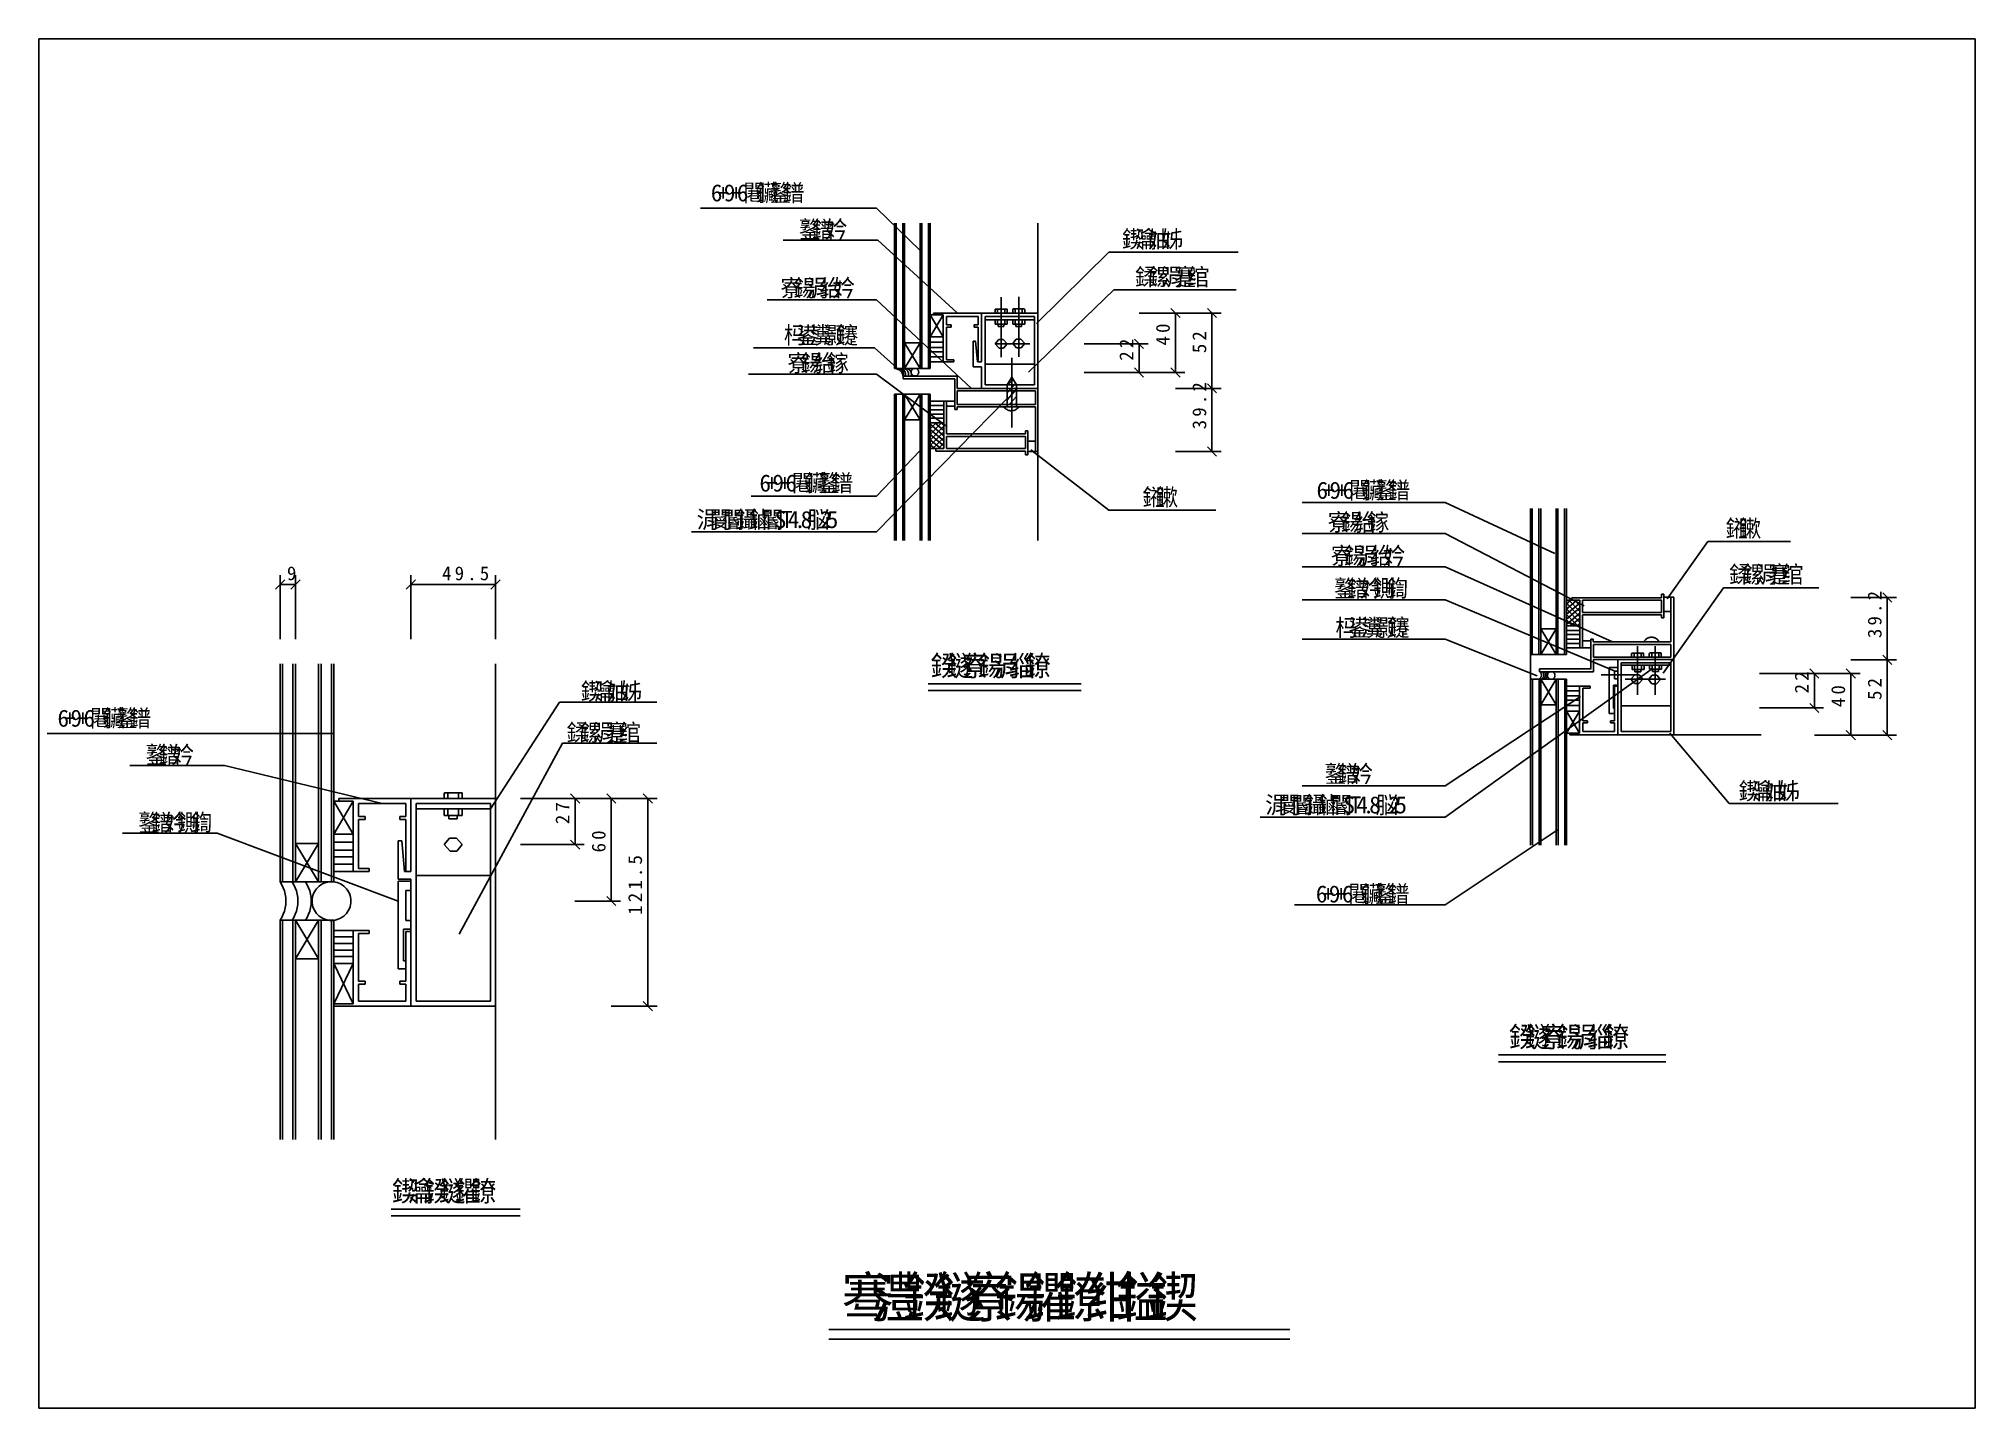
# Model space of a CAD drawing. Header units: metres. Extents: x 0 to 420, y 0 to 297.
import ezdxf

# ---------------------------------------------------------------- set-up
doc = ezdxf.new("R2010")
doc.units = ezdxf.units.M

msp = doc.modelspace()

# ---------------------------------------------------------------- linework, layer by layer
for p, q in [((420, 297), (0, 297)), ((0, 297), (0, 0)), ((420, 0), (420, 297)), ((181.71, 260.27), (143.51, 260.27)), ((191.14, 251.04), (181.71, 260.27)), ((185.57, 257), (185.57, 225.47)), ((185.94, 257), (185.94, 225.47)), ((187.43, 257), (187.43, 225.47)), ((187.8, 257), (187.8, 225.47)), ((191.14, 257), (191.14, 225.47)), ((191.51, 257), (191.51, 225.47)), ((192.99, 257), (192.99, 225.47)), ((193.36, 257), (193.36, 225.47)), ((216.72, 257), (216.72, 188.2)), ((182, 253.34), (161.48, 253.34)), ((199.17, 237.54), (182, 253.34)), ((216.4, 235.28), (232.1, 250.68)), ((232.1, 250.68), (260.13, 250.68)), ((181.73, 240.36), (157.99, 240.36)), ((202.25, 221.21), (181.73, 240.36)), ((208.72, 240.97), (208.72, 227.97)), ((212.54, 241), (212.54, 227.99)), ((214.66, 224.67), (233.17, 242.51)), ((233.17, 242.51), (259.72, 242.51)), ((193.36, 237.15), (196.14, 237.15)), ((193.36, 237.15), (196.14, 232.36)), ((193.36, 232.36), (196.14, 237.15)), ((194.06, 237.52), (216.72, 237.52)), ((194.06, 237.52), (194.07, 237.15)), ((196.14, 237.15), (196.14, 226.95)), ((196.88, 236.78), (203.74, 236.78)), ((196.88, 236.78), (196.88, 234.93)), ((203.74, 236.78), (203.74, 234.93)), ((204.49, 237.52), (204.49, 226.95)), ((204.49, 237.52), (204.49, 226.95)), ((204.49, 237.52), (204.49, 226.95)), ((205.23, 236.78), (205.23, 221.93)), ((205.23, 236.78), (215.98, 236.78)), ((205.23, 236.04), (215.98, 236.04)), ((207.42, 238.2), (207.42, 237.52)), ((207.42, 236.04), (207.42, 235.1)), ((207.59, 238.37), (209.92, 238.37)), ((207.94, 238.37), (207.94, 237.52)), ((207.94, 236.04), (207.94, 235.1)), ((209.44, 238.16), (209.44, 238.16)), ((209.5, 238.37), (209.5, 237.52)), ((209.5, 236.04), (209.5, 235.1)), ((210.02, 238.26), (210.02, 237.52)), ((210.02, 236.04), (210.02, 235.1)), ((211.25, 238.22), (211.25, 237.52)), ((211.25, 236.04), (211.25, 235.13)), ((211.4, 238.4), (213.71, 238.4)), ((211.77, 238.4), (211.77, 237.52)), ((211.77, 236.04), (211.77, 235.13)), ((213.32, 238.4), (213.32, 237.52)), ((213.32, 236.04), (213.32, 235.13)), ((213.84, 238.29), (213.84, 237.52)), ((213.84, 236.04), (213.84, 235.13)), ((215.98, 236.78), (215.98, 221.93)), ((238.64, 237.52), (248.55, 237.52)), ((247.55, 236.52), (245.55, 238.52)), ((246.55, 237.52), (256.46, 237.52)), ((246.55, 237.52), (246.55, 224.63)), ((255.46, 236.52), (253.46, 238.52)), ((254.46, 237.52), (254.46, 221.18)), ((187.8, 231.03), (191.14, 225.47)), ((187.8, 225.47), (191.14, 231.03)), ((187.8, 231.03), (191.14, 231.03)), ((193.36, 232.36), (196.14, 232.36)), ((193.36, 231.19), (196.14, 231.19)), ((196.14, 231.19), (193.36, 231.19)), ((196.88, 234.93), (197.87, 234.93)), ((196.88, 234.48), (196.88, 227.4)), ((196.88, 234.48), (197.87, 234.48)), ((197.87, 234.48), (197.87, 234.93)), ((202.63, 231.41), (203.17, 231.41)), ((202.63, 231.41), (202.63, 225.84)), ((202.9, 234.48), (202.9, 234.93)), ((202.9, 234.93), (203.74, 234.93)), ((202.9, 234.48), (203.74, 234.48)), ((203.58, 226.95), (203.17, 231.41)), ((203.74, 234.48), (203.74, 226.95)), ((207.42, 235.1), (210.02, 235.1)), ((207.43, 230.85), (208.2, 231.76)), ((208.06, 235.1), (208.06, 234.6)), ((208.06, 234.6), (209.31, 234.6)), ((208.2, 231.76), (209.2, 231.76)), ((209.2, 231.76), (210.03, 230.85)), ((209.31, 235.1), (209.31, 234.6)), ((211.25, 235.13), (213.84, 235.13)), ((211.25, 230.92), (212.02, 231.83)), ((211.89, 235.13), (211.89, 234.63)), ((211.89, 234.63), (213.13, 234.63)), ((212.02, 231.83), (213.02, 231.83)), ((213.02, 231.83), (213.85, 230.92)), ((213.13, 235.13), (213.13, 234.63)), ((239.64, 229.85), (237.64, 231.85)), ((181.23, 229.97), (155.04, 229.97)), ((186.83, 224.96), (181.23, 229.97)), ((196.14, 230.05), (193.36, 230.05)), ((196.14, 229.09), (193.36, 229.09)), ((196.14, 228.02), (193.36, 228.02)), ((193.36, 226.95), (198.45, 226.95)), ((196.88, 227.4), (198.45, 227.4)), ((198.45, 227.4), (198.45, 226.95)), ((203.58, 226.95), (204.49, 226.95)), ((208.27, 229.9), (207.43, 230.85)), ((207.51, 230.85), (214.93, 230.85)), ((209.27, 229.9), (208.27, 229.9)), ((210.03, 230.85), (209.27, 229.9)), ((211.06, 227.8), (211.06, 212.7)), ((212.09, 229.98), (211.25, 230.92)), ((213.09, 229.98), (212.09, 229.98)), ((213.85, 230.92), (213.09, 229.98)), ((226.77, 230.85), (240.64, 230.85)), ((238.64, 230.85), (238.64, 224.63)), ((181.73, 224.24), (153.97, 224.24)), ((197.02, 212.86), (181.73, 224.24)), ((185.57, 225.47), (193.36, 225.47)), ((187.47, 223.84), (199.19, 223.84)), ((187.47, 223.84), (187.49, 223.24)), ((187.49, 223.24), (198.67, 223.24)), ((198.67, 223.24), (198.67, 216.56)), ((199.19, 223.84), (199.19, 221.18)), ((202.63, 225.84), (204.49, 225.84)), ((204.49, 225.84), (204.49, 221.18)), ((204.49, 225.84), (204.49, 221.18)), ((205.23, 226.41), (215.98, 226.41)), ((210.05, 221.93), (211.06, 223.63)), ((210.05, 221.71), (211.34, 223.15)), ((211.06, 223.63), (212.06, 221.93)), ((226.77, 224.63), (240.64, 224.63)), ((237.64, 225.63), (239.64, 223.63)), ((238.64, 224.63), (248.55, 224.63)), ((245.55, 225.63), (247.55, 223.63)), ((210.03, 218.98), (181.73, 190.05)), ((185.57, 219.91), (185.57, 188.2)), ((185.57, 219.91), (193.36, 219.91)), ((185.94, 219.91), (185.94, 188.2)), ((187.43, 219.91), (187.43, 188.2)), ((187.8, 219.91), (187.8, 188.2)), ((187.8, 219.91), (191.14, 214.35)), ((191.14, 219.91), (187.8, 214.35)), ((191.14, 219.91), (191.14, 188.2)), ((191.51, 219.91), (191.51, 188.2)), ((192.99, 219.91), (192.99, 188.2)), ((193.36, 219.91), (193.36, 188.2)), ((193.36, 218.42), (196.88, 218.42)), ((196.33, 218.42), (196.33, 208.11)), ((196.88, 218.42), (196.88, 211.29)), ((196.88, 218.42), (198.67, 218.42)), ((199.19, 221.18), (216.72, 221.18)), ((199.19, 220.67), (216.21, 220.67)), ((199.19, 220.67), (199.19, 217.7)), ((205.23, 221.93), (215.98, 221.93)), ((210.05, 220.21), (211.87, 222.24)), ((210.05, 221.93), (210.05, 217.18)), ((210.05, 218.7), (212.07, 220.97)), ((210.5, 217.7), (212.06, 219.44)), ((212.06, 221.93), (212.06, 217.18)), ((216.21, 220.67), (216.21, 217.7)), ((246.55, 221.18), (256.46, 221.18)), ((246.55, 221.18), (256.46, 221.18)), ((253.46, 222.18), (255.46, 220.18)), ((255.46, 220.18), (253.46, 222.18)), ((254.46, 221.18), (254.46, 207.48)), ((187.8, 214.35), (191.14, 214.35)), ((196.33, 214.68), (193.34, 214.68)), ((196.33, 217.49), (193.36, 217.49)), ((196.33, 216.54), (193.36, 216.54)), ((196.33, 215.58), (193.36, 215.58)), ((196.88, 217.32), (198.67, 217.32)), ((198.67, 216.56), (199.19, 216.56)), ((199.19, 217.7), (216.21, 217.7)), ((199.19, 217.18), (216.21, 217.18)), ((199.19, 217.18), (199.19, 216.56)), ((211.84, 217.7), (212.06, 217.94)), ((216.21, 217.18), (216.21, 207.48)), ((193.36, 211.19), (195.82, 213.67)), ((193.36, 213.67), (196.33, 213.67)), ((193.36, 212.4), (194.62, 213.67)), ((193.36, 213.61), (193.42, 213.67)), ((193.36, 213.39), (196.33, 210.9)), ((193.36, 209.98), (196.33, 212.97)), ((193.36, 212.28), (196.33, 209.78)), ((193.36, 212.28), (196.33, 209.78)), ((193.36, 212.28), (196.33, 209.78)), ((193.36, 212.28), (196.33, 209.78)), ((193.36, 208.77), (196.33, 211.76)), ((193.36, 211.16), (196.34, 208.66)), ((193.36, 210.05), (195.67, 208.11)), ((193.91, 208.11), (196.33, 210.55)), ((194.35, 213.67), (196.33, 212.01)), ((195.68, 213.67), (196.33, 213.13)), ((196.88, 211.29), (214.01, 211.29)), ((196.88, 210.77), (214.01, 210.77)), ((196.88, 210.77), (196.88, 208.11)), ((214.01, 211.95), (214.01, 211.29)), ((214.53, 211.95), (214.01, 211.95)), ((214.01, 210.77), (214.01, 208.11)), ((214.53, 211.95), (214.53, 206.79)), ((191.12, 207.6), (181.73, 197.82)), ((193.36, 208.93), (194.35, 208.11)), ((193.36, 208.11), (196.33, 208.11)), ((194.53, 208.11), (194.53, 207.59)), ((194.53, 207.59), (214.01, 207.59)), ((195.11, 208.11), (196.33, 209.34)), ((196.88, 208.11), (214.01, 208.11)), ((196.88, 208.11), (214.01, 208.11)), ((214.01, 207.59), (214.01, 206.79)), ((214.01, 206.79), (214.53, 206.79)), ((216.21, 209.73), (214.53, 209.73)), ((216.21, 207.48), (214.53, 207.48)), ((215.2, 207.88), (232.1, 194.76)), ((216.21, 207.48), (216.72, 207.48)), ((246.55, 207.48), (256.46, 207.48)), ((253.46, 208.48), (255.46, 206.48)), ((181.73, 197.82), (154.51, 197.82)), ((232.1, 194.76), (255.3, 194.76)), ((305.05, 196.46), (274, 196.46)), ((328.82, 185.38), (305.05, 196.46)), ((323.52, 122.1), (323.52, 195.16)), ((323.89, 163.45), (323.89, 195.16)), ((325.37, 163.45), (325.37, 195.16)), ((325.75, 163.45), (325.75, 195.16)), ((329.08, 163.45), (329.08, 195.16)), ((329.45, 163.45), (329.45, 195.16)), ((330.94, 163.45), (330.94, 195.16)), ((331.31, 163.45), (331.31, 195.16)), ((181.73, 190.05), (141.56, 190.05)), ((305.05, 189.68), (274, 189.68)), ((335.16, 174.03), (305.05, 189.68)), ((353.15, 175.51), (362.02, 187.94)), ((362.02, 187.94), (379.94, 187.94)), ((52.35, 166.79), (52.35, 180.66)), ((55.69, 166.79), (55.69, 180.66)), ((80.72, 166.79), (80.72, 180.66)), ((99.08, 166.79), (99.08, 180.66)), ((305.05, 182.45), (274, 182.45)), ((341.29, 166.24), (305.05, 182.45)), ((53.35, 179.66), (51.35, 177.66)), ((52.35, 178.66), (55.69, 178.66)), ((54.69, 177.66), (56.69, 179.66)), ((81.72, 179.66), (79.72, 177.66)), ((80.72, 178.66), (99.08, 178.66)), ((98.08, 177.66), (100.08, 179.66)), ((351.95, 175.78), (351.95, 176.57)), ((351.95, 176.57), (352.47, 176.57)), ((352.32, 159.38), (365.42, 177.9)), ((352.47, 171.41), (352.47, 176.57)), ((365.42, 177.9), (386.09, 177.9)), ((401.92, 174.81), (399.92, 176.81)), ((305.05, 175.35), (274, 175.35)), ((341.69, 159.93), (305.05, 175.35)), ((331.31, 173.31), (333.62, 175.26)), ((331.31, 175.26), (334.27, 175.26)), ((331.31, 174.43), (332.3, 175.26)), ((331.31, 172.2), (334.28, 174.7)), ((331.31, 174.59), (334.27, 171.6)), ((331.31, 171.09), (334.27, 173.58)), ((331.31, 171.09), (334.27, 173.58)), ((331.31, 171.09), (334.27, 173.58)), ((331.31, 171.09), (334.27, 173.58)), ((331.31, 173.38), (334.27, 170.39)), ((331.31, 169.97), (334.27, 172.46)), ((331.85, 175.26), (334.27, 172.82)), ((332.48, 175.78), (351.95, 175.78)), ((332.48, 175.26), (332.48, 175.78)), ((333.05, 175.26), (334.27, 174.03)), ((334.27, 164.94), (334.27, 175.26)), ((334.83, 175.26), (351.95, 175.26)), ((334.83, 175.26), (351.95, 175.26)), ((334.83, 172.59), (334.83, 175.26)), ((334.83, 172.59), (351.95, 172.59)), ((351.95, 172.59), (351.95, 175.26)), ((353.98, 175.88), (352.47, 175.88)), ((353.98, 172.8), (352.47, 172.8)), ((353.98, 166.18), (353.98, 175.88)), ((353.98, 175.88), (354.62, 175.88)), ((353.98, 173.59), (353.98, 175.25)), ((354.15, 175.88), (354.5, 175.88)), ((354.62, 161.65), (354.62, 175.88)), ((393.01, 175.81), (402.92, 175.81)), ((400.92, 175.81), (400.92, 162.32)), ((329.08, 163.45), (325.75, 169.02)), ((325.75, 163.45), (329.08, 169.02)), ((325.75, 169.02), (329.08, 169.02)), ((334.27, 168.68), (331.29, 168.68)), ((331.31, 172.17), (333.77, 169.69)), ((331.31, 170.96), (332.57, 169.69)), ((331.31, 169.75), (331.37, 169.69)), ((331.31, 169.69), (334.27, 169.69)), ((332.3, 169.69), (334.27, 171.35)), ((333.63, 169.69), (334.27, 170.24)), ((334.83, 164.94), (334.83, 172.07)), ((334.83, 172.07), (351.95, 172.07)), ((351.95, 171.41), (351.95, 172.07)), ((352.47, 171.41), (351.95, 171.41)), ((305.02, 166.82), (274, 166.82)), ((324.97, 158.82), (305.02, 166.82)), ((334.27, 167.78), (331.31, 167.78)), ((334.27, 166.82), (331.31, 166.82)), ((334.27, 165.87), (331.31, 165.87)), ((331.31, 164.94), (334.83, 164.94)), ((334.83, 166.4), (336.62, 166.4)), ((334.83, 164.94), (336.62, 164.94)), ((336.62, 166.81), (336.62, 160.33)), ((336.62, 166.81), (337.14, 166.81)), ((337.14, 166.18), (337.14, 166.81)), ((337.14, 166.18), (353.98, 166.18)), ((337.19, 165.66), (353.98, 165.66)), ((337.19, 162.91), (337.19, 165.66)), ((346.72, 154.71), (346.72, 165.27)), ((350.55, 154.71), (350.55, 165.27)), ((353.98, 162.91), (353.98, 165.66)), ((52.35, 161.47), (52.35, 114.17)), ((52.9, 161.47), (52.9, 114.17)), ((55.13, 161.47), (55.13, 114.17)), ((55.69, 161.47), (55.69, 114.17)), ((60.69, 161.47), (60.69, 114.17)), ((61.25, 161.47), (61.25, 114.17)), ((63.47, 161.47), (63.47, 114.17)), ((64.03, 161.47), (64.03, 114.17)), ((99.08, 161.47), (99.08, 58.26)), ((349.7, 160.23), (305.05, 128.17)), ((323.52, 163.45), (331.31, 163.45)), ((325.48, 159.73), (325.49, 160.33)), ((325.48, 159.73), (337.19, 159.73)), ((325.49, 160.33), (336.67, 160.33)), ((337.19, 162.91), (353.98, 162.91)), ((337.19, 162.39), (354.62, 162.39)), ((337.19, 159.73), (337.19, 162.39)), ((340.63, 150.66), (340.63, 160.64)), ((342.49, 160.64), (340.63, 160.64)), ((342.49, 159.87), (341.72, 159.87)), ((341.72, 159.87), (341.72, 158.22)), ((342.49, 157.73), (342.49, 162.39)), ((342.49, 157.73), (342.49, 162.39)), ((343.23, 146.79), (343.23, 161.65)), ((343.23, 161.65), (353.98, 161.65)), ((343.23, 161.13), (353.98, 161.13)), ((345.47, 163.59), (345.47, 162.91)), ((345.56, 161.13), (345.56, 160.22)), ((345.56, 160.22), (348.16, 160.22)), ((345.64, 163.76), (347.97, 163.76)), ((345.99, 163.76), (345.99, 162.91)), ((346.08, 161.13), (346.08, 160.22)), ((346.2, 160.22), (346.2, 159.72)), ((346.2, 159.72), (347.45, 159.72)), ((347.45, 160.22), (347.45, 159.72)), ((347.49, 163.55), (347.49, 163.55)), ((347.55, 163.76), (347.55, 162.91)), ((347.64, 161.13), (347.64, 160.22)), ((348.07, 163.65), (348.07, 162.91)), ((348.16, 161.13), (348.16, 160.22)), ((349.3, 163.62), (349.3, 162.91)), ((349.38, 161.13), (349.38, 160.25)), ((349.38, 160.25), (351.98, 160.25)), ((349.45, 163.79), (351.76, 163.79)), ((349.82, 163.79), (349.82, 162.91)), ((349.9, 161.13), (349.9, 160.25)), ((350.02, 160.25), (350.02, 159.75)), ((350.02, 159.75), (351.27, 159.75)), ((351.27, 160.25), (351.27, 159.75)), ((351.37, 163.79), (351.37, 162.91)), ((351.46, 161.13), (351.46, 160.25)), ((351.89, 163.68), (351.89, 162.91)), ((351.98, 161.13), (351.98, 160.25)), ((353.98, 146.79), (353.98, 161.65)), ((354.62, 146.05), (354.62, 161.65)), ((386.1, 158.32), (384.1, 160.32)), ((394.01, 158.32), (392.01, 160.32)), ((393.01, 162.32), (402.92, 162.32)), ((393.01, 162.32), (402.92, 162.32)), ((401.92, 161.32), (399.92, 163.32)), ((399.92, 163.32), (401.92, 161.32)), ((400.92, 162.32), (400.92, 145.98)), ((192.9, 157.12), (226.1, 157.12)), ((192.9, 155.64), (226.1, 155.64)), ((323.52, 158.1), (331.36, 158.1)), ((323.95, 122.1), (323.95, 158.1)), ((325.43, 122.1), (325.43, 158.1)), ((325.8, 122.1), (325.8, 158.1)), ((325.8, 158.1), (329.14, 152.54)), ((325.8, 152.54), (329.14, 158.1)), ((329.14, 122.1), (329.14, 158.1)), ((329.51, 122.1), (329.51, 158.1)), ((330.99, 122.1), (330.99, 158.1)), ((331.36, 122.1), (331.36, 158.1)), ((331.36, 156.62), (336.45, 156.62)), ((334.14, 155.55), (331.36, 155.55)), ((334.14, 146.42), (334.14, 156.62)), ((334.89, 149.09), (334.89, 156.17)), ((334.89, 156.17), (336.45, 156.17)), ((336.45, 156.17), (336.45, 156.62)), ((347.13, 159.03), (338.86, 159.03)), ((341.57, 151.81), (341.57, 156.81)), ((341.57, 156.81), (342.49, 156.81)), ((341.72, 158.22), (342.49, 158.22)), ((341.75, 149.09), (341.75, 156.62)), ((341.75, 156.62), (342.49, 156.62)), ((342.49, 157.73), (342.49, 156.62)), ((342.49, 146.05), (342.49, 156.62)), ((342.49, 146.05), (342.49, 156.62)), ((342.49, 146.05), (342.49, 156.62)), ((344.09, 158.08), (352.79, 158.08)), ((346.13, 159.03), (345.29, 158.08)), ((345.29, 158.08), (346.06, 157.17)), ((346.06, 157.17), (347.06, 157.17)), ((347.06, 157.17), (347.89, 158.08)), ((347.89, 158.08), (347.13, 159.03)), ((349.95, 158.95), (349.12, 158.01)), ((349.12, 158.01), (349.88, 157.1)), ((349.88, 157.1), (350.88, 157.1)), ((350.95, 158.95), (349.95, 158.95)), ((350.88, 157.1), (351.71, 158.01)), ((351.71, 158.01), (350.95, 158.95)), ((373.23, 159.32), (387.1, 159.32)), ((385.1, 159.32), (395.01, 159.32)), ((385.1, 159.32), (385.1, 151.87)), ((393.01, 159.32), (393.01, 145.98)), ((112.93, 153.16), (97.96, 130.02)), ((134.09, 153.16), (112.93, 153.16)), ((334.36, 154.33), (305.05, 134.95)), ((325.8, 152.54), (329.14, 152.54)), ((334.14, 154.49), (331.36, 154.49)), ((334.14, 153.53), (331.36, 153.53)), ((334.14, 152.39), (331.36, 152.39)), ((331.36, 152.39), (334.14, 152.39)), ((331.36, 151.21), (334.14, 146.42)), ((331.36, 146.42), (334.14, 151.21)), ((331.36, 151.21), (334.14, 151.21)), ((341.57, 151.81), (341.75, 151.81)), ((343.23, 152.32), (353.98, 152.32)), ((373.23, 151.87), (387.1, 151.87)), ((384.1, 152.87), (386.1, 150.87)), ((334.89, 149.09), (335.87, 149.09)), ((334.89, 146.79), (334.89, 148.64)), ((334.89, 148.64), (335.87, 148.64)), ((335.87, 149.09), (335.87, 148.64)), ((340.63, 150.66), (341.75, 150.66)), ((340.9, 149.09), (341.75, 149.09)), ((340.9, 149.09), (340.9, 148.64)), ((340.9, 148.64), (341.75, 148.64)), ((341.75, 146.79), (341.75, 148.64)), ((40.01, 146.35), (1.82, 146.35)), ((40.01, 146.35), (64.03, 146.35)), ((113.57, 144.21), (91.17, 102.78)), ((134.09, 144.21), (113.57, 144.21)), ((331.36, 146.42), (334.14, 146.42)), ((332.06, 146.05), (332.07, 146.42)), ((332.06, 146.05), (373.54, 146.05)), ((334.89, 146.79), (341.75, 146.79)), ((343.23, 146.79), (353.98, 146.79)), ((353.79, 146.37), (366.66, 131.18)), ((385.1, 145.98), (395.01, 145.98)), ((392.01, 146.98), (394.01, 144.98)), ((393.01, 145.98), (402.92, 145.98)), ((399.92, 146.98), (401.92, 144.98)), ((40.31, 139.41), (19.79, 139.41)), ((40.31, 139.41), (74.46, 131.13)), ((305.05, 134.95), (274, 134.95)), ((64.03, 131.69), (68.2, 131.69)), ((64.03, 131.69), (68.2, 124.5)), ((64.03, 124.5), (68.2, 131.69)), ((65.08, 132.25), (99.08, 132.25)), ((65.08, 132.25), (65.09, 131.69)), ((68.2, 131.69), (68.2, 116.39)), ((69.32, 131.13), (69.32, 128.35)), ((69.32, 131.13), (79.61, 131.13)), ((79.61, 131.13), (79.61, 128.35)), ((80.72, 132.25), (80.72, 116.39)), ((80.72, 132.25), (80.72, 116.39)), ((80.72, 132.25), (80.72, 116.39)), ((81.83, 131.13), (81.83, 88.3)), ((81.83, 131.13), (97.96, 131.13)), ((87.95, 133.22), (87.95, 132.25)), ((88.14, 133.2), (88.14, 133.2)), ((88.18, 133.47), (91.69, 133.47)), ((88.73, 133.47), (88.73, 132.25)), ((91.07, 133.47), (91.07, 132.25)), ((91.85, 133.32), (91.85, 132.25)), ((97.96, 131.13), (97.96, 88.3)), ((104.46, 132.25), (128.08, 132.25)), ((104.46, 132.25), (118.33, 132.25)), ((117.33, 131.25), (115.33, 133.25)), ((116.27, 132.25), (126.18, 132.25)), ((116.33, 132.25), (116.33, 122.23)), ((125.18, 131.25), (123.18, 133.25)), ((124.18, 132.25), (124.18, 110)), ((124.18, 132.25), (134.1, 132.25)), ((133.1, 131.25), (131.1, 133.25)), ((132.1, 132.25), (132.1, 87.19)), ((366.66, 131.18), (390.23, 131.18)), ((69.32, 128.35), (70.79, 128.35)), ((69.32, 127.69), (69.32, 117.06)), ((69.32, 127.69), (70.79, 127.69)), ((70.79, 127.69), (70.79, 128.35)), ((78.34, 127.69), (78.34, 128.35)), ((78.34, 128.35), (79.61, 128.35)), ((78.34, 127.69), (79.61, 127.69)), ((79.61, 127.69), (79.61, 116.39)), ((81.83, 130.02), (97.96, 130.02)), ((87.95, 130.02), (87.95, 128.57)), ((87.95, 128.57), (91.85, 128.57)), ((88.73, 130.02), (88.73, 128.57)), ((88.91, 128.59), (88.91, 127.82)), ((88.91, 127.82), (90.78, 127.82)), ((90.78, 128.59), (90.78, 127.82)), ((91.07, 130.02), (91.07, 128.57)), ((91.85, 130.02), (91.85, 128.57)), ((305.05, 128.17), (264.88, 128.17)), ((38.71, 124.7), (18.19, 124.7)), ((38.71, 124.7), (77.94, 109.98)), ((55.69, 122.51), (60.69, 114.17)), ((55.69, 114.17), (60.69, 122.51)), ((55.69, 122.51), (60.69, 122.51)), ((64.03, 124.5), (68.2, 124.5)), ((64.03, 122.74), (68.2, 122.74)), ((68.2, 122.74), (64.03, 122.74)), ((77.94, 123.08), (77.94, 114.72)), ((77.94, 123.08), (78.74, 123.08)), ((79.36, 116.39), (78.74, 123.08)), ((87.95, 122.23), (89.1, 123.6)), ((89.2, 120.82), (87.95, 122.23)), ((89.1, 123.6), (90.6, 123.6)), ((90.6, 123.6), (91.85, 122.23)), ((91.85, 122.23), (90.7, 120.82)), ((104.46, 122.23), (118.33, 122.23)), ((115.33, 123.23), (117.33, 121.23)), ((305.05, 109.17), (329.51, 125.52)), ((68.2, 121.03), (64.03, 121.03)), ((68.2, 119.59), (64.03, 119.59)), ((68.2, 117.99), (64.03, 117.99)), ((90.7, 120.82), (89.2, 120.82)), ((52.35, 114.17), (64.03, 114.17)), ((64.03, 116.39), (71.66, 116.39)), ((69.32, 117.06), (71.66, 117.06)), ((71.66, 117.06), (71.66, 116.39)), ((77.94, 114.72), (80.72, 114.72)), ((77.94, 114.28), (77.94, 95.27)), ((77.94, 114.28), (80.72, 114.28)), ((79.36, 116.39), (80.72, 116.39)), ((80.72, 114.72), (80.72, 87.19)), ((80.72, 114.72), (80.72, 87.19)), ((80.72, 114.72), (80.72, 87.19)), ((81.83, 115.57), (97.96, 115.57)), ((79.61, 112.32), (79.61, 105.81)), ((79.61, 112.32), (80.72, 112.32)), ((116.27, 110), (126.18, 110)), ((123.18, 111), (125.18, 109)), ((52.35, 105.82), (52.35, 58.26)), ((52.35, 105.82), (64.03, 105.82)), ((52.9, 105.82), (52.9, 58.26)), ((55.13, 105.82), (55.13, 58.26)), ((55.69, 105.82), (55.69, 58.26)), ((55.69, 105.82), (60.69, 97.48)), ((60.69, 105.82), (55.69, 97.48)), ((60.69, 105.82), (60.69, 58.26)), ((61.25, 105.82), (61.25, 58.26)), ((63.47, 105.82), (63.47, 58.26)), ((64.03, 105.82), (64.03, 58.26)), ((79.61, 105.81), (80.72, 105.81)), ((305.05, 109.17), (272.38, 109.17)), ((64.03, 103.6), (71.66, 103.6)), ((68.2, 102.2), (64.03, 102.2)), ((68.2, 103.6), (68.2, 87.74)), ((69.32, 102.93), (69.32, 92.63)), ((69.32, 102.93), (71.66, 102.93)), ((71.66, 103.6), (71.66, 102.93)), ((79.08, 97), (79.08, 103.93)), ((79.08, 103.93), (80.72, 103.93)), ((79.61, 103.42), (79.61, 92.63)), ((79.61, 103.42), (80.72, 103.42)), ((55.69, 97.48), (60.69, 97.48)), ((68.17, 97.99), (64, 97.99)), ((68.2, 100.77), (64.03, 100.77)), ((68.2, 99.33), (64.03, 99.33)), ((79.08, 97), (79.61, 97)), ((64.03, 96.47), (68.2, 96.47)), ((64.03, 96.47), (68.2, 87.74)), ((68.2, 96.47), (64.03, 87.74)), ((69.32, 92.63), (70.79, 92.63)), ((70.79, 91.97), (70.79, 92.63)), ((77.94, 95.27), (79.61, 95.27)), ((78.34, 91.97), (78.34, 92.63)), ((78.34, 92.63), (79.61, 92.63)), ((69.32, 91.97), (69.32, 88.3)), ((69.32, 91.97), (70.79, 91.97)), ((69.32, 88.3), (79.61, 88.3)), ((78.34, 91.97), (79.61, 91.97)), ((79.61, 91.97), (79.61, 88.3)), ((81.83, 88.3), (97.96, 88.3)), ((64.03, 87.74), (68.2, 87.74)), ((64.03, 87.19), (99.08, 87.19)), ((124.18, 87.19), (134.1, 87.19)), ((131.1, 88.19), (133.1, 86.19)), ((316.62, 76.64), (352.91, 76.64)), ((316.62, 75.15), (352.91, 75.15)), ((76.47, 43.19), (104.42, 43.19)), ((76.47, 41.71), (104.42, 41.71)), ((171.35, 17.11), (271.35, 17.11)), ((171.35, 14.99), (271.35, 14.99)), ((0, 0), (420, 0))]:
    msp.add_line(p, q)
for points in [[(207.59, 238.37), (207.59, 238.37), (207.57, 238.37), (207.56, 238.37), (207.55, 238.37), (207.53, 238.37), (207.52, 238.37), (207.51, 238.36), (207.49, 238.36), (207.48, 238.35), (207.47, 238.34), (207.46, 238.33), (207.45, 238.32), (207.44, 238.31), (207.44, 238.3), (207.43, 238.29), (207.43, 238.27), (207.42, 238.26), (207.42, 238.25), (207.42, 238.23), (207.42, 238.22), (207.42, 238.21), (207.42, 238.2)], [(210.02, 238.26), (210.02, 238.26), (210.02, 238.27), (210.02, 238.28), (210.02, 238.29), (210.02, 238.3), (210.02, 238.3), (210.02, 238.31), (210.02, 238.32), (210.02, 238.33), (210.01, 238.33), (210.01, 238.34), (210, 238.35), (209.99, 238.35), (209.99, 238.36), (209.98, 238.36), (209.97, 238.36), (209.97, 238.37), (209.96, 238.37), (209.95, 238.37), (209.94, 238.37), (209.93, 238.37), (209.93, 238.37), (209.92, 238.37)], [(211.4, 238.4), (211.39, 238.4), (211.38, 238.39), (211.36, 238.39), (211.35, 238.39), (211.34, 238.38), (211.32, 238.38), (211.31, 238.37), (211.3, 238.36), (211.29, 238.35), (211.28, 238.34), (211.27, 238.33), (211.26, 238.32), (211.26, 238.3), (211.25, 238.29), (211.25, 238.28), (211.24, 238.26), (211.24, 238.25), (211.24, 238.23), (211.25, 238.22)], [(213.84, 238.21), (213.85, 238.22), (213.85, 238.23), (213.85, 238.25), (213.85, 238.26), (213.85, 238.28), (213.84, 238.29), (213.84, 238.3), (213.83, 238.32), (213.82, 238.33), (213.81, 238.34), (213.81, 238.35), (213.79, 238.36), (213.78, 238.37), (213.77, 238.38), (213.76, 238.38), (213.74, 238.39), (213.73, 238.39), (213.72, 238.39), (213.71, 238.4)], [(187.47, 223.84), (187.46, 223.89), (187.42, 224.09), (187.35, 224.27), (187.26, 224.45), (187.16, 224.62), (187.04, 224.78), (186.91, 224.93), (186.76, 225.07), (186.6, 225.18), (186.43, 225.29), (186.25, 225.37), (186.07, 225.44), (185.94, 225.47)], [(187.47, 223.84), (187.46, 223.89), (187.42, 224.09), (187.35, 224.27), (187.26, 224.45), (187.16, 224.62), (187.04, 224.78), (186.91, 224.93), (186.76, 225.07), (186.6, 225.18), (186.43, 225.29), (186.25, 225.37), (186.07, 225.44), (185.94, 225.47)], [(187.5, 223.84), (187.51, 223.87), (187.54, 223.99), (187.56, 224.11), (187.56, 224.24), (187.56, 224.36), (187.54, 224.48), (187.51, 224.6), (187.47, 224.72), (187.41, 224.83), (187.35, 224.93), (187.28, 225.03), (187.19, 225.12), (187.1, 225.21), (187, 225.28), (186.9, 225.34), (186.79, 225.39), (186.67, 225.44), (186.55, 225.47), (186.43, 225.48), (186.31, 225.49), (186.18, 225.48), (186.09, 225.47)], [(187.93, 223.84), (187.94, 223.87), (187.97, 223.99), (187.99, 224.11), (188, 224.24), (187.99, 224.36), (187.97, 224.48), (187.94, 224.6), (187.9, 224.72), (187.85, 224.83), (187.79, 224.93), (187.71, 225.03), (187.63, 225.12), (187.54, 225.21), (187.44, 225.28), (187.33, 225.34), (187.22, 225.39), (187.11, 225.44), (186.99, 225.47), (186.87, 225.48), (186.74, 225.49), (186.62, 225.48), (186.52, 225.47)], [(188.6, 223.84), (188.61, 223.87), (188.64, 223.99), (188.66, 224.11), (188.67, 224.24), (188.66, 224.36), (188.64, 224.48), (188.61, 224.6), (188.57, 224.72), (188.52, 224.83), (188.46, 224.93), (188.38, 225.03), (188.3, 225.12), (188.21, 225.21), (188.11, 225.28), (188, 225.34), (187.89, 225.39), (187.78, 225.44), (187.66, 225.47), (187.54, 225.48), (187.41, 225.49), (187.29, 225.48), (187.19, 225.47)], [(189.21, 223.84), (189.22, 223.87), (189.25, 223.99), (189.26, 224.11), (189.27, 224.24), (189.26, 224.36), (189.25, 224.48), (189.22, 224.6), (189.17, 224.72), (189.12, 224.83), (189.06, 224.93), (188.98, 225.03), (188.9, 225.12), (188.81, 225.21), (188.71, 225.28), (188.61, 225.34), (188.5, 225.39), (188.38, 225.44), (188.26, 225.47), (188.14, 225.48), (188.02, 225.49), (187.89, 225.48), (187.8, 225.47)], [(190.85, 224.69), (190.85, 224.77), (190.84, 224.85), (190.82, 224.93), (190.79, 225.01), (190.76, 225.08), (190.72, 225.15), (190.67, 225.22), (190.61, 225.28), (190.55, 225.33), (190.49, 225.38), (190.42, 225.42), (190.34, 225.46), (190.27, 225.48), (190.19, 225.5), (190.11, 225.51), (190.03, 225.52), (189.95, 225.51), (189.87, 225.5), (189.79, 225.48), (189.71, 225.46), (189.64, 225.42), (189.57, 225.38), (189.51, 225.33), (189.45, 225.28), (189.39, 225.22), (189.34, 225.15), (189.3, 225.08), (189.27, 225.01), (189.24, 224.93), (189.22, 224.85), (189.21, 224.77), (189.2, 224.69), (189.21, 224.61), (189.22, 224.53), (189.24, 224.45), (189.27, 224.38), (189.3, 224.3), (189.34, 224.23), (189.39, 224.17), (189.45, 224.11), (189.51, 224.05), (189.57, 224.01), (189.64, 223.96), (189.71, 223.93), (189.79, 223.9), (189.87, 223.88), (189.95, 223.87), (190.03, 223.87), (190.11, 223.87), (190.19, 223.88), (190.27, 223.9), (190.34, 223.93), (190.42, 223.96), (190.49, 224.01), (190.55, 224.05), (190.61, 224.11), (190.67, 224.17), (190.72, 224.23), (190.76, 224.3), (190.79, 224.38), (190.82, 224.45), (190.84, 224.53), (190.85, 224.61), (190.85, 224.69)], [(209.32, 217.18), (209.42, 217.05), (209.55, 216.91), (209.69, 216.78), (209.85, 216.66), (210.02, 216.56), (210.19, 216.48), (210.38, 216.41), (210.56, 216.37), (210.76, 216.34), (210.95, 216.33), (211.15, 216.34), (211.34, 216.37), (211.53, 216.41), (211.71, 216.48), (211.89, 216.56), (212.06, 216.66), (212.21, 216.78), (212.36, 216.91), (212.49, 217.05), (212.61, 217.21), (212.62, 217.23)], [(351.47, 166.18), (351.37, 166.36), (351.26, 166.51), (351.13, 166.64), (350.99, 166.77), (350.84, 166.88), (350.68, 166.98), (350.52, 167.06), (350.34, 167.12), (350.16, 167.16), (349.98, 167.19), (349.79, 167.2), (349.6, 167.19), (349.42, 167.16), (349.24, 167.12), (349.06, 167.06), (348.89, 166.98), (348.73, 166.88), (348.58, 166.77), (348.45, 166.64), (348.32, 166.51), (348.21, 166.36), (348.18, 166.3)], [(325.3, 158.1), (325.34, 158.12), (325.42, 158.16), (325.5, 158.2), (325.57, 158.26), (325.64, 158.32), (325.7, 158.38), (325.75, 158.46), (325.8, 158.53), (325.84, 158.61), (325.87, 158.7), (325.89, 158.79), (325.9, 158.88), (325.91, 158.97), (325.9, 159.06), (325.89, 159.14), (325.87, 159.23), (325.84, 159.32), (325.8, 159.4), (325.75, 159.47), (325.7, 159.55), (325.64, 159.61), (325.57, 159.67), (325.5, 159.73), (325.49, 159.73)], [(325.82, 158.1), (325.86, 158.12), (325.94, 158.16), (326.02, 158.2), (326.09, 158.26), (326.16, 158.32), (326.22, 158.38), (326.27, 158.46), (326.32, 158.53), (326.36, 158.61), (326.39, 158.7), (326.41, 158.79), (326.42, 158.88), (326.43, 158.97), (326.42, 159.06), (326.41, 159.14), (326.39, 159.23), (326.36, 159.32), (326.32, 159.4), (326.27, 159.47), (326.22, 159.55), (326.16, 159.61), (326.09, 159.67), (326.02, 159.73), (326.01, 159.73)], [(326.23, 158.1), (326.27, 158.12), (326.35, 158.16), (326.43, 158.2), (326.5, 158.26), (326.57, 158.32), (326.63, 158.38), (326.68, 158.46), (326.73, 158.53), (326.77, 158.61), (326.8, 158.7), (326.82, 158.79), (326.83, 158.88), (326.84, 158.97), (326.83, 159.06), (326.82, 159.14), (326.8, 159.23), (326.77, 159.32), (326.73, 159.4), (326.68, 159.47), (326.63, 159.55), (326.57, 159.61), (326.5, 159.67), (326.43, 159.73), (326.42, 159.73)], [(326.62, 158.1), (326.65, 158.12), (326.74, 158.16), (326.81, 158.2), (326.88, 158.26), (326.95, 158.32), (327.01, 158.38), (327.07, 158.46), (327.11, 158.53), (327.15, 158.61), (327.18, 158.7), (327.2, 158.79), (327.22, 158.88), (327.22, 158.97), (327.22, 159.06), (327.2, 159.14), (327.18, 159.23), (327.15, 159.32), (327.11, 159.4), (327.07, 159.47), (327.01, 159.55), (326.95, 159.61), (326.88, 159.67), (326.81, 159.73), (326.81, 159.73)], [(328.86, 158.92), (328.85, 159), (328.84, 159.08), (328.82, 159.16), (328.79, 159.23), (328.76, 159.31), (328.72, 159.38), (328.67, 159.44), (328.61, 159.5), (328.55, 159.56), (328.49, 159.6), (328.42, 159.64), (328.35, 159.68), (328.27, 159.71), (328.19, 159.73), (328.11, 159.74), (328.03, 159.74), (327.95, 159.74), (327.87, 159.73), (327.79, 159.71), (327.71, 159.68), (327.64, 159.64), (327.57, 159.6), (327.51, 159.56), (327.45, 159.5), (327.39, 159.44), (327.34, 159.38), (327.3, 159.31), (327.27, 159.23), (327.24, 159.16), (327.22, 159.08), (327.21, 159), (327.21, 158.92), (327.21, 158.84), (327.22, 158.76), (327.24, 158.68), (327.27, 158.6), (327.3, 158.53), (327.34, 158.46), (327.39, 158.39), (327.45, 158.33), (327.51, 158.28), (327.57, 158.23), (327.64, 158.19), (327.71, 158.15), (327.79, 158.13), (327.87, 158.11), (327.95, 158.1), (328.03, 158.09), (328.11, 158.1), (328.19, 158.11), (328.27, 158.13), (328.35, 158.15), (328.42, 158.19), (328.49, 158.23), (328.55, 158.28), (328.61, 158.33), (328.67, 158.39), (328.72, 158.46), (328.76, 158.53), (328.79, 158.6), (328.82, 158.68), (328.84, 158.76), (328.85, 158.84), (328.86, 158.92)], [(345.64, 163.76), (345.64, 163.76), (345.62, 163.76), (345.61, 163.76), (345.6, 163.76), (345.58, 163.76), (345.57, 163.76), (345.56, 163.75), (345.54, 163.75), (345.53, 163.74), (345.52, 163.73), (345.51, 163.72), (345.5, 163.71), (345.49, 163.7), (345.49, 163.69), (345.48, 163.68), (345.48, 163.66), (345.47, 163.65), (345.47, 163.64), (345.47, 163.62), (345.47, 163.61), (345.47, 163.6), (345.47, 163.59)], [(348.07, 163.65), (348.07, 163.66), (348.07, 163.66), (348.07, 163.67), (348.07, 163.68), (348.07, 163.69), (348.07, 163.69), (348.07, 163.7), (348.07, 163.71), (348.06, 163.72), (348.06, 163.72), (348.06, 163.73), (348.05, 163.74), (348.04, 163.74), (348.04, 163.75), (348.03, 163.75), (348.02, 163.75), (348.02, 163.76), (348.01, 163.76), (348, 163.76), (347.99, 163.76), (347.98, 163.76), (347.98, 163.76), (347.97, 163.76)], [(349.45, 163.79), (349.44, 163.79), (349.43, 163.78), (349.41, 163.78), (349.4, 163.78), (349.39, 163.77), (349.37, 163.77), (349.36, 163.76), (349.35, 163.75), (349.34, 163.74), (349.33, 163.73), (349.32, 163.72), (349.31, 163.71), (349.31, 163.69), (349.3, 163.68), (349.3, 163.67), (349.29, 163.65), (349.29, 163.64), (349.29, 163.62), (349.3, 163.62)], [(351.89, 163.6), (351.9, 163.61), (351.9, 163.62), (351.9, 163.64), (351.9, 163.65), (351.9, 163.67), (351.89, 163.68), (351.89, 163.69), (351.88, 163.71), (351.87, 163.72), (351.86, 163.73), (351.86, 163.74), (351.84, 163.75), (351.83, 163.76), (351.82, 163.77), (351.81, 163.77), (351.79, 163.78), (351.78, 163.78), (351.77, 163.79), (351.76, 163.79)], [(88.18, 133.47), (88.17, 133.48), (88.15, 133.48), (88.13, 133.48), (88.11, 133.48), (88.1, 133.48), (88.08, 133.48), (88.06, 133.48), (88.04, 133.47), (88.03, 133.46), (88.01, 133.45), (88, 133.44), (87.98, 133.43), (87.97, 133.42), (87.96, 133.4), (87.95, 133.39), (87.94, 133.37), (87.94, 133.35), (87.93, 133.34), (87.93, 133.32), (87.93, 133.3), (87.93, 133.28), (87.93, 133.27), (87.94, 133.25), (87.94, 133.23), (87.95, 133.22)], [(91.85, 133.32), (91.85, 133.32), (91.85, 133.33), (91.85, 133.34), (91.86, 133.35), (91.86, 133.37), (91.86, 133.38), (91.85, 133.39), (91.85, 133.4), (91.85, 133.41), (91.84, 133.42), (91.84, 133.43), (91.83, 133.44), (91.82, 133.45), (91.81, 133.45), (91.81, 133.46), (91.8, 133.47), (91.79, 133.47), (91.77, 133.48), (91.76, 133.48), (91.75, 133.48), (91.74, 133.48), (91.73, 133.48), (91.72, 133.48), (91.71, 133.48), (91.7, 133.47), (91.69, 133.47)], [(52.35, 105.82), (52.73, 106.45), (53.04, 107.12), (53.29, 107.82), (53.47, 108.53), (53.58, 109.26), (53.61, 110), (53.58, 110.73), (53.47, 111.46), (53.29, 112.18), (53.04, 112.87), (52.73, 113.54), (52.35, 114.17)], [(54.94, 105.82), (55.32, 106.45), (55.63, 107.12), (55.88, 107.82), (56.06, 108.53), (56.17, 109.26), (56.2, 110), (56.17, 110.73), (56.06, 111.46), (55.88, 112.18), (55.63, 112.87), (55.32, 113.54), (54.94, 114.17)], [(57.84, 105.82), (58.22, 106.45), (58.53, 107.12), (58.78, 107.82), (58.96, 108.53), (59.07, 109.26), (59.11, 110), (59.07, 110.73), (58.96, 111.46), (58.78, 112.18), (58.53, 112.87), (58.22, 113.54), (57.84, 114.17)], [(67.7, 110), (67.68, 110.41), (67.62, 110.82), (67.52, 111.22), (67.38, 111.61), (67.21, 111.98), (66.99, 112.33), (66.75, 112.66), (66.47, 112.97), (66.16, 113.25), (65.83, 113.49), (65.48, 113.71), (65.11, 113.88), (64.72, 114.02), (64.32, 114.12), (63.91, 114.18), (63.5, 114.2), (63.08, 114.18), (62.68, 114.12), (62.27, 114.02), (61.89, 113.88), (61.51, 113.71), (61.16, 113.49), (60.83, 113.25), (60.52, 112.97), (60.24, 112.66), (60, 112.33), (59.79, 111.98), (59.61, 111.61), (59.47, 111.22), (59.37, 110.82), (59.31, 110.41), (59.29, 110), (59.31, 109.58), (59.37, 109.18), (59.47, 108.77), (59.61, 108.39), (59.79, 108.01), (60, 107.66), (60.24, 107.33), (60.52, 107.02), (60.83, 106.74), (61.16, 106.5), (61.51, 106.29), (61.89, 106.11), (62.27, 105.97), (62.68, 105.87), (63.08, 105.81), (63.5, 105.79), (63.91, 105.81), (64.32, 105.87), (64.72, 105.97), (65.11, 106.11), (65.48, 106.29), (65.83, 106.5), (66.16, 106.74), (66.47, 107.02), (66.75, 107.33), (66.99, 107.66), (67.21, 108.01), (67.38, 108.39), (67.52, 108.77), (67.62, 109.18), (67.68, 109.58), (67.7, 110)]]:
    msp.add_lwpolyline(points)

# ---------------------------------------------------------------- texts
for s, height, p in [('6', 3.71, (145.76, 261.73)), ('+', 3.71, (147.17, 261.73)), ('9', 3.71, (148.58, 261.73)), ('+', 3.71, (149.99, 261.73)), ('6', 3.71, (151.4, 261.73)), ('闀', 3.71, (152.81, 261.73)), ('鑶', 3.71, (155.63, 261.73)), ('鐜', 3.71, (158.46, 261.73)), ('鐠', 3.71, (161.28, 261.73)), ('鐜', 3.71, (164.87, 253.8)), ('鐠', 3.71, (167.7, 253.8)), ('妗', 3.71, (170.52, 253.8)), ('鍥', 3.71, (234.94, 251.68)), ('瀹', 3.71, (237.76, 251.68)), ('妯', 3.71, (240.59, 251.68)), ('姊', 3.71, (243.41, 251.68)), ('寮', 3.71, (160.86, 241.09)), ('鍚', 3.71, (163.68, 241.09)), ('涓', 3.71, (166.5, 241.09)), ('绐', 3.71, (169.32, 241.09)), ('妗', 3.71, (172.15, 241.09)), ('鍒', 3.71, (237.79, 243.49)), ('鏍', 3.71, (240.61, 243.49)), ('涓', 3.71, (243.43, 243.49)), ('蹇', 3.71, (246.25, 243.49)), ('绾', 3.71, (249.07, 243.49)), ('杩', 3.71, (161.59, 230.86)), ('鍙', 3.71, (164.41, 230.86)), ('瀵', 3.71, (167.23, 230.86)), ('灏', 3.71, (170.06, 230.86)), ('鑳', 3.71, (172.88, 230.86)), ('寮', 3.71, (162.38, 224.8)), ('鍚', 3.71, (165.2, 224.8)), ('绐', 3.71, (168.02, 224.8)), ('鎵', 3.71, (170.84, 224.8)), ('6', 3.71, (156.3, 198.8)), ('+', 3.71, (157.71, 198.8)), ('9', 3.71, (159.12, 198.8)), ('+', 3.71, (160.53, 198.8)), ('6', 3.71, (161.94, 198.8)), ('闀', 3.71, (163.35, 198.8)), ('鑶', 3.71, (166.18, 198.8)), ('鐜', 3.71, (169, 198.8)), ('鐠', 3.71, (171.82, 198.8)), ('鎺', 3.71, (239.39, 195.73)), ('鏉', 3.71, (242.21, 195.73)), ('6', 3.71, (277.12, 197.23)), ('+', 3.71, (278.53, 197.23)), ('9', 3.71, (279.94, 197.23)), ('+', 3.71, (281.35, 197.23)), ('6', 3.71, (282.76, 197.23)), ('闀', 3.71, (284.17, 197.23)), ('鑶', 3.71, (286.99, 197.23)), ('鐜', 3.71, (289.82, 197.23)), ('鐠', 3.71, (292.64, 197.23)), ('涓', 3.71, (142.68, 190.88)), ('閿', 3.71, (145.5, 190.88)), ('閽', 3.71, (148.32, 190.88)), ('鑷', 3.71, (151.14, 190.88)), ('鏀', 3.71, (153.97, 190.88)), ('閽', 3.71, (156.79, 190.88)), ('S', 3.71, (159.61, 190.88)), ('T', 3.71, (161.02, 190.88)), ('4', 3.71, (162.43, 190.88)), ('8', 3.71, (165.25, 190.88)), ('脳', 3.71, (166.66, 190.88)), ('2', 3.71, (169.49, 190.88)), ('5', 3.71, (170.9, 190.88)), ('寮', 3.71, (279.56, 190.3)), ('鍚', 3.71, (282.38, 190.3)), ('绐', 3.71, (285.21, 190.3)), ('鎵', 3.71, (288.03, 190.3)), ('鎺', 3.71, (365.85, 188.96)), ('鏉', 3.71, (368.67, 188.96)), ('.', 3.71, (163.84, 190.88)), ('寮', 3.71, (280.24, 183.03)), ('鍚', 3.71, (283.06, 183.03)), ('涓', 3.71, (285.88, 183.03)), ('绐', 3.71, (288.71, 183.03)), ('妗', 3.71, (291.53, 183.03)), ('9', 3, (53.84, 179.57)), ('4', 3, (87.48, 179.57)), ('9', 3, (90.21, 179.57)), ('5', 3, (95.66, 179.57)), ('鍒', 3.71, (366.65, 178.98)), ('鏍', 3.71, (369.47, 178.98)), ('涓', 3.71, (372.3, 178.98)), ('蹇', 3.71, (375.12, 178.98)), ('绾', 3.71, (377.94, 178.98)), ('.', 3, (92.93, 179.57)), ('鐜', 3.71, (280.92, 175.94)), ('鐠', 3.71, (283.74, 175.94)), ('妗', 3.71, (286.56, 175.94)), ('鍘', 3.71, (289.38, 175.94)), ('鍧', 3.71, (292.21, 175.94)), ('杩', 3.71, (281.22, 167.44)), ('鍙', 3.71, (284.04, 167.44)), ('瀵', 3.71, (286.86, 167.44)), ('灏', 3.71, (289.68, 167.44)), ('鑳', 3.71, (292.5, 167.44)), ('鍨', 4.45, (193.45, 158.79)), ('鐩', 4.45, (196.84, 158.79)), ('寮', 4.45, (200.22, 158.79)), ('鍚', 4.45, (203.61, 158.79)), ('涓', 4.45, (206.99, 158.79)), ('缁', 4.45, (210.38, 158.79)), ('鐐', 4.45, (213.77, 158.79)), ('鍥', 3.71, (117.55, 153.63)), ('瀹', 3.71, (120.37, 153.63)), ('妯', 3.71, (123.19, 153.63)), ('姊', 3.71, (126.02, 153.63)), ('6', 3.71, (4.06, 147.8)), ('9', 3.71, (6.88, 147.8)), ('6', 3.71, (9.7, 147.8)), ('闀', 3.71, (11.12, 147.8)), ('鑶', 3.71, (13.94, 147.8)), ('鐜', 3.71, (16.76, 147.8)), ('鐠', 3.71, (19.58, 147.8)), ('+', 3.71, (5.47, 147.8)), ('+', 3.71, (8.29, 147.8)), ('鍒', 3.71, (114.51, 144.67)), ('鏍', 3.71, (117.33, 144.67)), ('涓', 3.71, (120.15, 144.67)), ('蹇', 3.71, (122.97, 144.67)), ('绾', 3.71, (125.79, 144.67)), ('鐜', 3.71, (23.18, 139.87)), ('鐠', 3.71, (26, 139.87)), ('妗', 3.71, (28.82, 139.87)), ('鐜', 3.71, (278.88, 135.73)), ('鐠', 3.71, (281.7, 135.73)), ('妗', 3.71, (284.53, 135.73)), ('鍥', 3.71, (368.68, 131.99)), ('瀹', 3.71, (371.5, 131.99)), ('妯', 3.71, (374.32, 131.99)), ('姊', 3.71, (377.14, 131.99)), ('涓', 3.71, (266, 129)), ('閿', 3.71, (268.82, 129)), ('閽', 3.71, (271.64, 129)), ('鑷', 3.71, (274.46, 129)), ('鏀', 3.71, (277.28, 129)), ('閽', 3.71, (280.11, 129)), ('S', 3.71, (282.93, 129)), ('T', 3.71, (284.34, 129)), ('4', 3.71, (285.75, 129)), ('8', 3.71, (288.57, 129)), ('脳', 3.71, (289.98, 129)), ('2', 3.71, (292.8, 129)), ('5', 3.71, (294.22, 129)), ('鐜', 3.71, (21.58, 125.16)), ('鐠', 3.71, (24.4, 125.16)), ('妗', 3.71, (27.22, 125.16)), ('鍘', 3.71, (30.04, 125.16)), ('鍧', 3.71, (32.86, 125.16)), ('.', 3.71, (287.16, 129)), ('闀', 3.71, (284.04, 109.68)), ('鑶', 3.71, (286.86, 109.68)), ('鐜', 3.71, (289.68, 109.68)), ('鐠', 3.71, (292.5, 109.68)), ('6', 3.71, (276.98, 109.68)), ('+', 3.71, (278.39, 109.68)), ('9', 3.71, (279.8, 109.68)), ('+', 3.71, (281.22, 109.68)), ('6', 3.71, (282.63, 109.68)), ('鍨', 4.45, (318.89, 78.3)), ('鐩', 4.45, (322.28, 78.3)), ('寮', 4.45, (325.66, 78.3)), ('鍚', 4.45, (329.05, 78.3)), ('涓', 4.45, (332.44, 78.3)), ('缁', 4.45, (335.82, 78.3)), ('鐐', 4.45, (339.21, 78.3)), ('鍥', 4.45, (76.59, 44.86)), ('瀹', 4.45, (79.98, 44.86)), ('鍨', 4.45, (83.37, 44.86)), ('鐩', 4.45, (86.75, 44.86)), ('鑺', 4.45, (90.14, 44.86)), ('鐐', 4.45, (93.52, 44.86)), ('骞', 8.68, (174.16, 19.75)), ('澧', 8.68, (180.76, 19.75)), ('鍨', 8.68, (187.37, 19.75)), ('鐩', 8.68, (193.97, 19.75)), ('寮', 8.68, (200.57, 19.75)), ('鍚', 8.68, (207.18, 19.75)), ('鑺', 8.68, (213.78, 19.75)), ('鐐', 8.68, (220.38, 19.75)), ('绀', 8.68, (226.98, 19.75)), ('鎰', 8.68, (233.59, 19.75)), ('鍥', 8.68, (240.19, 19.75))]:
    msp.add_text(s, height=height).set_placement(p)
for s, p in [('2', (237.39, 229.91)), ('0', (245.3, 233.2)), ('4', (245.3, 230.48)), ('2', (253.21, 231.53)), ('2', (237.39, 227.18)), ('5', (253.21, 228.81)), ('2', (253.21, 220.47)), ('.', (253.21, 217.75)), ('9', (253.21, 215.02)), ('3', (253.21, 212.29)), ('2', (399.67, 175.21)), ('.', (399.67, 172.48)), ('9', (399.67, 169.75)), ('3', (399.67, 167.02)), ('2', (383.85, 157.76)), ('2', (383.85, 155.03)), ('0', (391.76, 154.78)), ('2', (399.67, 156.33)), ('4', (391.76, 152.05)), ('5', (399.67, 153.6)), ('7', (115.08, 129.4)), ('2', (115.08, 126.67)), ('0', (122.93, 123.27)), ('6', (122.93, 120.54)), ('5', (130.84, 117.92)), ('1', (130.84, 112.47)), ('.', (130.84, 115.19)), ('2', (130.84, 109.74)), ('1', (130.84, 107.01))]:
    msp.add_text(s, height=3, rotation=90).set_placement(p)

doc.saveas('drawing.dxf')
